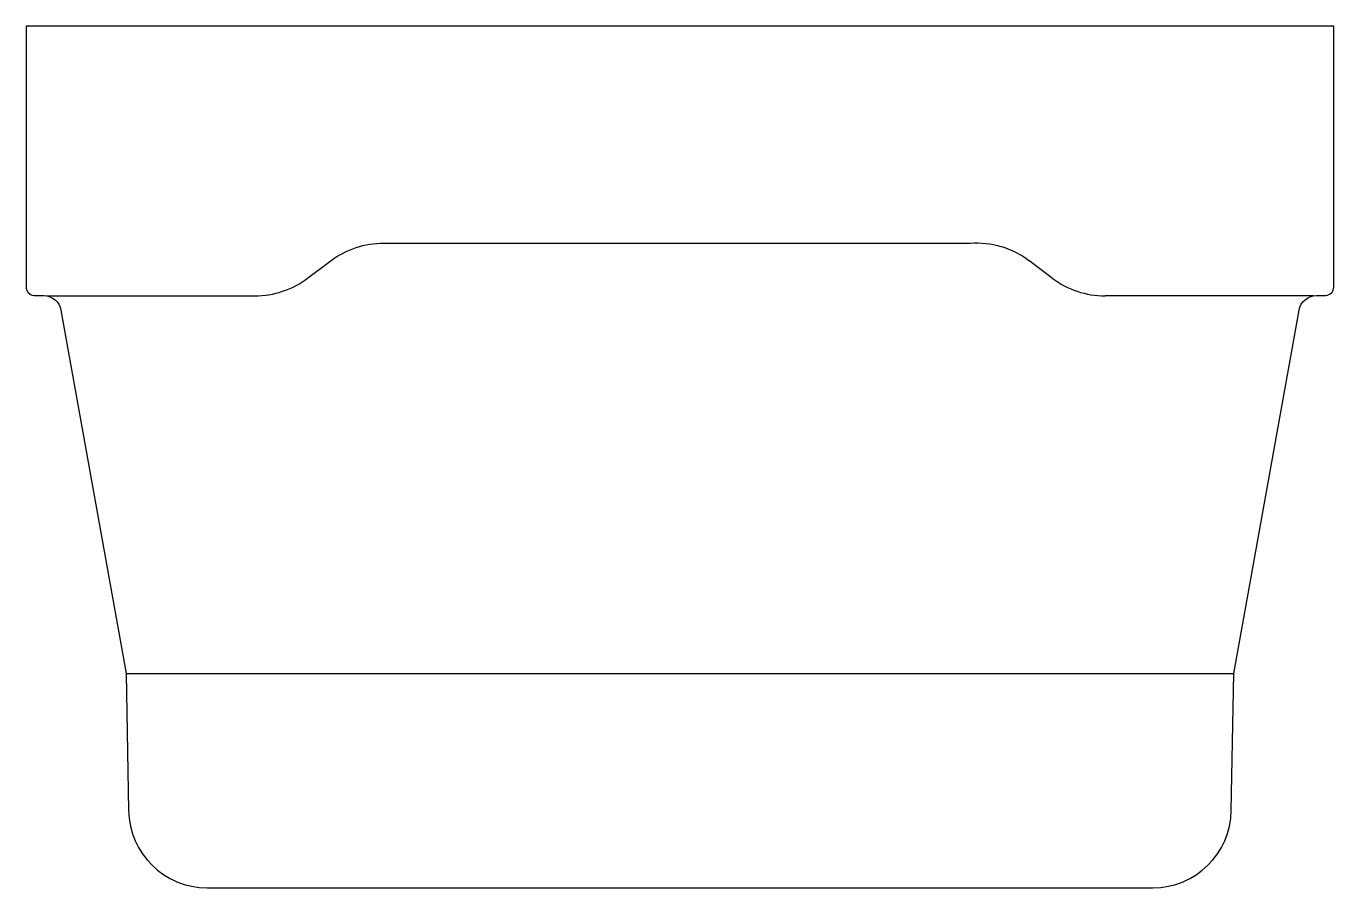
# Model space of a CAD drawing. Header units: millimetres. Extents: x -10131.32 to -10130.2, y -209.62 to -208.88.
import ezdxf

# ---------------------------------------------------------------- set-up
doc = ezdxf.new("R2010")
doc.units = ezdxf.units.MM
doc.layers.add('Tub_água_reservatórios', color=3, linetype='Continuous')

msp = doc.modelspace()

# ---------------------------------------------------------------- linework, layer by layer
at = {"layer": 'Tub_água_reservatórios'}
for p, q in [((-10130.4406, -209.0993), (-10130.4606, -209.0843)), ((-10130.218, -209.1143), (-10130.3956, -209.1143)), ((-10131.2302, -209.4363), (-10130.2859, -209.4363))]:
    msp.add_line(p, q, dxfattribs=at)
msp.add_lwpolyline([(-10130.2006, -209.1069), (-10130.2006, -208.8843), (-10131.3156, -208.8843), (-10131.3156, -209.1069, 0.409111), (-10131.3087, -209.1139), (-10131.3004, -209.1141, -0.35809), (-10131.2859, -209.1264), (-10131.2302, -209.4363), (-10131.2282, -209.5534, 0.409111), (-10131.1612, -209.6193), (-10130.3549, -209.6193, 0.409111), (-10130.288, -209.5534), (-10130.2859, -209.4363), (-10130.2302, -209.1264, -0.35809), (-10130.2157, -209.1141), (-10130.2074, -209.1139, 0.409111)], format="xyb", close=True, dxfattribs=at)
msp.add_lwpolyline([(-10131.2981, -209.1143), (-10131.1206, -209.1143, 0.162278), (-10131.0756, -209.0993), (-10131.0556, -209.0843, -0.162278), (-10131.0106, -209.0693), (-10130.5106, -209.0693, -0.179444), (-10130.4606, -209.0841)], format="xyb", dxfattribs=at)
msp.add_arc((-10130.3956, -209.0393), 0.075, 233.1301, 270, dxfattribs=at)

doc.saveas('drawing.dxf')
